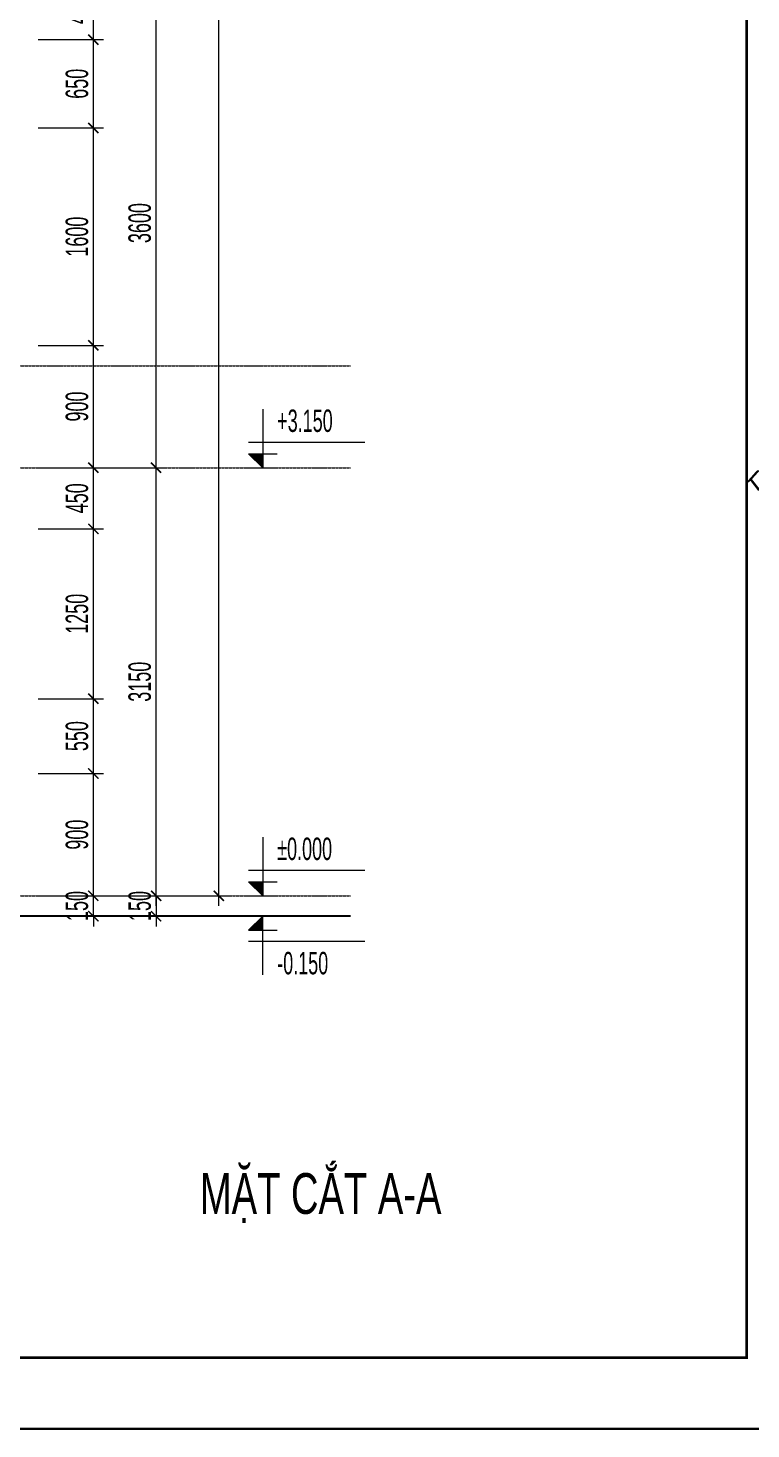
# Model space of a CAD drawing. Header units: millimetres. Extents: x 1336014 to 2939047, y -333549 to -60566.
# Drawn here: x 1485310 to 1490633, y -161916 to -151608 of the extents above; entities that cross this region are included whole.
import ezdxf
from ezdxf.enums import TextEntityAlignment as Align

# ---------------------------------------------------------------- set-up
doc = ezdxf.new("R2010")
doc.units = ezdxf.units.MM
doc.header["$MEASUREMENT"] = 0
doc.linetypes.add('CENTER2', pattern=[1.125, 0.75, -0.125, 0.125, -0.125])
for name, color, linetype, lineweight in [('02.Thay', 145, 'Continuous', 15), ('05.Text', 253, 'Continuous', 18), ('08.Dim', 156, 'Continuous', 15), ('10.truc', 250, 'CENTER2', 20), ('11.Khung bo', 32, 'Continuous', 50), ('12.Khung', 36, 'Continuous', 25), ('DIM', 252, 'Continuous', 20)]:
    doc.layers.add(name, color=color, linetype=linetype, lineweight=lineweight)
doc.layers.add('text', color=7, linetype='Continuous')
doc.layers.add('Tpl_Bound', color=1, linetype='Continuous', plot=False)
doc.styles.add('TT5_Ghi chu 1', font='', dxfattribs={"width": 0.7, "height": 240})
doc.styles.add('TT5_Text Dim', font='hoatbif.shx', dxfattribs={"width": 0.6})
doc.styles.add('VnAvantH', font='')
doc.styles.get('TT5_Ghi chu 1').set_extended_font_data('.VnBlackH')
doc.styles.get('VnAvantH').set_extended_font_data('.VnAvantH')
doc.dimstyles.new('TT5_Dim 1-75', dxfattribs={"dimscale": 75, "dimtxt": 2.2, "dimasz": 1, "dimexe": 1, "dimexo": 0.5, "dimgap": 0.5, "dimtad": 1, "dimdec": 0, "dimzin": 0, "dimdsep": 46, "dimtxsty": 'TT5_Text Dim', "dimblk": 'ARCHTICK', "dimcen": 0, "dimdle": 1, "dimclrd": 256, "dimclre": 256, "dimclrt": 1, "dimadec": 0, "dimazin": 0, "dimtfac": 0.015, "dimtdec": 0, "dimtix": 1, "dimtmove": 2, "dimatfit": 3, "dimldrblk": 'DOT', "dimfxl": 1, "dimtolj": 1, "dimtzin": 0, "dimlwd": -1, "dimlwe": -1, "dimarcsym": 1})

# ---------------------------------------------------------------- blocks, each defined once
blk = doc.blocks.new('_ARCHTICK')
at = {"const_width": 0.15}
blk.add_lwpolyline([(-0.5, -0.5), (0.5, 0.5)], dxfattribs=at)
blk = doc.blocks.new('*D876')
at = {"layer": '08.Dim', "transparency": 16777216}
for p, q in [((1485791, -157993), (1485791, -157918)), ((1485385, -157993), (1485866, -157993)), ((1485791, -158143), (1485791, -157993)), ((1485385, -158143), (1485866, -158143)), ((1485791, -158143), (1485791, -158218))]:
    blk.add_line(p, q, dxfattribs=at)
at = {"layer": 'Defpoints', "color": 0, "transparency": 16777216}
for p in [(1485348, -157993), (1485791, -157993), (1485348, -158143)]:
    blk.add_point(p, dxfattribs=at)
at = {"layer": '08.Dim', "transparency": 16777216, "xscale": 75, "yscale": 75, "zscale": 75}
for p, rotation in [((1485791, -157993), 270), ((1485791, -158143), 90)]:
    blk.add_blockref('_ARCHTICK', p, dxfattribs=dict(at, rotation=rotation))
at = {"layer": '08.Dim', "color": 1, "transparency": 16777216, "insert": (1485671, -158068), "char_height": 165, "attachment_point": 5, "rotation": 90, "style": 'TT5_Text Dim'}
blk.add_mtext('\\A1;150', dxfattribs=at)
blk = doc.blocks.new('_DOT')
blk.add_line((-0.5, 0), (-1, 0))
at = {"const_width": 0.5}
blk.add_lwpolyline([(-0.25, 0, 1), (0.25, 0, 1)], format="xyb", close=True, dxfattribs=at)
blk = doc.blocks.new('*D877')
at = {"layer": '08.Dim', "transparency": 16777216}
for p, q in [((1485385, -157093), (1485866, -157093)), ((1485791, -158068), (1485791, -157018)), ((1485385, -157993), (1485866, -157993))]:
    blk.add_line(p, q, dxfattribs=at)
at = {"layer": 'Defpoints', "color": 0, "transparency": 16777216}
for p in [(1485348, -157093), (1485791, -157093), (1485348, -157993)]:
    blk.add_point(p, dxfattribs=at)
at = {"layer": '08.Dim', "transparency": 16777216, "xscale": 75, "yscale": 75, "zscale": 75}
for p, rotation in [((1485791, -157093), 90), ((1485791, -157993), 270)]:
    blk.add_blockref('_ARCHTICK', p, dxfattribs=dict(at, rotation=rotation))
at = {"layer": '08.Dim', "color": 1, "transparency": 16777216, "insert": (1485671, -157543), "char_height": 165, "attachment_point": 5, "rotation": 90, "style": 'TT5_Text Dim'}
blk.add_mtext('\\A1;900', dxfattribs=at)
blk = doc.blocks.new('*D878')
at = {"layer": '08.Dim', "transparency": 16777216}
for p, q in [((1485791, -157168), (1485791, -156468)), ((1485385, -156543), (1485866, -156543)), ((1485385, -157093), (1485866, -157093))]:
    blk.add_line(p, q, dxfattribs=at)
at = {"layer": 'Defpoints', "color": 0, "transparency": 16777216}
for p in [(1485348, -156543), (1485791, -156543), (1485348, -157093)]:
    blk.add_point(p, dxfattribs=at)
at = {"layer": '08.Dim', "transparency": 16777216, "xscale": 75, "yscale": 75, "zscale": 75}
for p, rotation in [((1485791, -156543), 90), ((1485791, -157093), 270)]:
    blk.add_blockref('_ARCHTICK', p, dxfattribs=dict(at, rotation=rotation))
at = {"layer": '08.Dim', "color": 1, "transparency": 16777216, "insert": (1485671, -156818), "char_height": 165, "attachment_point": 5, "rotation": 90, "style": 'TT5_Text Dim'}
blk.add_mtext('\\A1;550', dxfattribs=at)
blk = doc.blocks.new('*D879')
at = {"layer": '08.Dim', "transparency": 16777216}
for p, q in [((1485791, -156618), (1485791, -155218)), ((1485385, -155293), (1485866, -155293)), ((1485385, -156543), (1485866, -156543))]:
    blk.add_line(p, q, dxfattribs=at)
at = {"layer": 'Defpoints', "color": 0, "transparency": 16777216}
for p in [(1485348, -155293), (1485791, -155293), (1485348, -156543)]:
    blk.add_point(p, dxfattribs=at)
at = {"layer": '08.Dim', "transparency": 16777216, "xscale": 75, "yscale": 75, "zscale": 75}
for p, rotation in [((1485791, -155293), 90), ((1485791, -156543), 270)]:
    blk.add_blockref('_ARCHTICK', p, dxfattribs=dict(at, rotation=rotation))
at = {"layer": '08.Dim', "color": 1, "transparency": 16777216, "insert": (1485671, -155918), "char_height": 165, "attachment_point": 5, "rotation": 90, "style": 'TT5_Text Dim'}
blk.add_mtext('\\A1;1250', dxfattribs=at)
blk = doc.blocks.new('*D880')
at = {"layer": '08.Dim', "transparency": 16777216}
for p, q in [((1485791, -155368), (1485791, -154768)), ((1485385, -154843), (1485866, -154843)), ((1485385, -155293), (1485866, -155293))]:
    blk.add_line(p, q, dxfattribs=at)
at = {"layer": 'Defpoints', "color": 0, "transparency": 16777216}
for p in [(1485348, -154843), (1485791, -154843), (1485348, -155293)]:
    blk.add_point(p, dxfattribs=at)
at = {"layer": '08.Dim', "transparency": 16777216, "xscale": 75, "yscale": 75, "zscale": 75}
for p, rotation in [((1485791, -154843), 90), ((1485791, -155293), 270)]:
    blk.add_blockref('_ARCHTICK', p, dxfattribs=dict(at, rotation=rotation))
at = {"layer": '08.Dim', "color": 1, "transparency": 16777216, "insert": (1485671, -155068), "char_height": 165, "attachment_point": 5, "rotation": 90, "style": 'TT5_Text Dim'}
blk.add_mtext('\\A1;450', dxfattribs=at)
blk = doc.blocks.new('*D881')
at = {"layer": '08.Dim', "transparency": 16777216}
for p, q in [((1485791, -154918), (1485791, -153868)), ((1485385, -153943), (1485866, -153943)), ((1485385, -154843), (1485866, -154843))]:
    blk.add_line(p, q, dxfattribs=at)
at = {"layer": 'Defpoints', "color": 0, "transparency": 16777216}
for p in [(1485348, -153943), (1485791, -153943), (1485348, -154843)]:
    blk.add_point(p, dxfattribs=at)
at = {"layer": '08.Dim', "transparency": 16777216, "xscale": 75, "yscale": 75, "zscale": 75}
for p, rotation in [((1485791, -153943), 90), ((1485791, -154843), 270)]:
    blk.add_blockref('_ARCHTICK', p, dxfattribs=dict(at, rotation=rotation))
at = {"layer": '08.Dim', "color": 1, "transparency": 16777216, "insert": (1485671, -154393), "char_height": 165, "attachment_point": 5, "rotation": 90, "style": 'TT5_Text Dim'}
blk.add_mtext('\\A1;900', dxfattribs=at)
blk = doc.blocks.new('*D882')
at = {"layer": '08.Dim', "transparency": 16777216}
for p, q in [((1485385, -152343), (1485866, -152343)), ((1485791, -154018), (1485791, -152268)), ((1485385, -153943), (1485866, -153943))]:
    blk.add_line(p, q, dxfattribs=at)
at = {"layer": 'Defpoints', "color": 0, "transparency": 16777216}
for p in [(1485348, -152343), (1485791, -152343), (1485348, -153943)]:
    blk.add_point(p, dxfattribs=at)
at = {"layer": '08.Dim', "transparency": 16777216, "xscale": 75, "yscale": 75, "zscale": 75}
for p, rotation in [((1485791, -152343), 90), ((1485791, -153943), 270)]:
    blk.add_blockref('_ARCHTICK', p, dxfattribs=dict(at, rotation=rotation))
at = {"layer": '08.Dim', "color": 1, "transparency": 16777216, "insert": (1485671, -153143), "char_height": 165, "attachment_point": 5, "rotation": 90, "style": 'TT5_Text Dim'}
blk.add_mtext('\\A1;1600', dxfattribs=at)
blk = doc.blocks.new('*D883')
at = {"layer": '08.Dim', "transparency": 16777216}
for p, q in [((1485791, -152418), (1485791, -151618)), ((1485385, -151693), (1485866, -151693)), ((1485385, -152343), (1485866, -152343))]:
    blk.add_line(p, q, dxfattribs=at)
at = {"layer": 'Defpoints', "color": 0, "transparency": 16777216}
for p in [(1485348, -151693), (1485791, -151693), (1485348, -152343)]:
    blk.add_point(p, dxfattribs=at)
at = {"layer": '08.Dim', "transparency": 16777216, "xscale": 75, "yscale": 75, "zscale": 75}
for p, rotation in [((1485791, -151693), 90), ((1485791, -152343), 270)]:
    blk.add_blockref('_ARCHTICK', p, dxfattribs=dict(at, rotation=rotation))
at = {"layer": '08.Dim', "color": 1, "transparency": 16777216, "insert": (1485671, -152018), "char_height": 165, "attachment_point": 5, "rotation": 90, "style": 'TT5_Text Dim'}
blk.add_mtext('\\A1;650', dxfattribs=at)
blk = doc.blocks.new('*D884')
at = {"layer": '08.Dim', "transparency": 16777216}
for p, q in [((1485791, -151768), (1485791, -151168)), ((1485385, -151243), (1485866, -151243)), ((1485385, -151693), (1485866, -151693))]:
    blk.add_line(p, q, dxfattribs=at)
at = {"layer": 'Defpoints', "color": 0, "transparency": 16777216}
for p in [(1485348, -151243), (1485791, -151243), (1485348, -151693)]:
    blk.add_point(p, dxfattribs=at)
at = {"layer": '08.Dim', "transparency": 16777216, "xscale": 75, "yscale": 75, "zscale": 75}
for p, rotation in [((1485791, -151243), 90), ((1485791, -151693), 270)]:
    blk.add_blockref('_ARCHTICK', p, dxfattribs=dict(at, rotation=rotation))
at = {"layer": '08.Dim', "color": 1, "transparency": 16777216, "insert": (1485671, -151468), "char_height": 165, "attachment_point": 5, "rotation": 90, "style": 'TT5_Text Dim'}
blk.add_mtext('\\A1;450', dxfattribs=at)
blk = doc.blocks.new('*D892')
at = {"layer": '08.Dim', "transparency": 16777216}
for p, q in [((1486253, -158068), (1486253, -154768)), ((1485385, -154843), (1486328, -154843)), ((1485385, -157993), (1486328, -157993))]:
    blk.add_line(p, q, dxfattribs=at)
at = {"layer": 'Defpoints', "color": 0, "transparency": 16777216}
for p in [(1485348, -154843), (1486253, -154843), (1485348, -157993)]:
    blk.add_point(p, dxfattribs=at)
at = {"layer": '08.Dim', "transparency": 16777216, "xscale": 75, "yscale": 75, "zscale": 75}
for p, rotation in [((1486253, -154843), 90), ((1486253, -157993), 270)]:
    blk.add_blockref('_ARCHTICK', p, dxfattribs=dict(at, rotation=rotation))
at = {"layer": '08.Dim', "color": 1, "transparency": 16777216, "insert": (1486133, -156418), "char_height": 165, "attachment_point": 5, "rotation": 90, "style": 'TT5_Text Dim'}
blk.add_mtext('\\A1;3150', dxfattribs=at)
blk = doc.blocks.new('*D893')
at = {"layer": '08.Dim', "transparency": 16777216}
for p, q in [((1486253, -157993), (1486253, -157918)), ((1485385, -157993), (1486328, -157993)), ((1486253, -157993), (1486253, -158143)), ((1485385, -158143), (1486328, -158143)), ((1486253, -158143), (1486253, -158218))]:
    blk.add_line(p, q, dxfattribs=at)
at = {"layer": 'Defpoints', "color": 0, "transparency": 16777216}
for p in [(1485348, -157993), (1485348, -158143), (1486253, -158143)]:
    blk.add_point(p, dxfattribs=at)
at = {"layer": '08.Dim', "transparency": 16777216, "xscale": 75, "yscale": 75, "zscale": 75}
for p, rotation in [((1486253, -157993), 270), ((1486253, -158143), 90)]:
    blk.add_blockref('_ARCHTICK', p, dxfattribs=dict(at, rotation=rotation))
at = {"layer": '08.Dim', "color": 1, "transparency": 16777216, "insert": (1486133, -158068), "char_height": 165, "attachment_point": 5, "rotation": 90, "style": 'TT5_Text Dim'}
blk.add_mtext('\\A1;150', dxfattribs=at)
blk = doc.blocks.new('*D894')
at = {"layer": '08.Dim', "transparency": 16777216}
for p, q in [((1486253, -154918), (1486253, -151168)), ((1485385, -151243), (1486328, -151243)), ((1485385, -154843), (1486328, -154843))]:
    blk.add_line(p, q, dxfattribs=at)
at = {"layer": 'Defpoints', "color": 0, "transparency": 16777216}
for p in [(1485348, -151243), (1486253, -151243), (1485348, -154843)]:
    blk.add_point(p, dxfattribs=at)
at = {"layer": '08.Dim', "transparency": 16777216, "xscale": 75, "yscale": 75, "zscale": 75}
for p, rotation in [((1486253, -151243), 90), ((1486253, -154843), 270)]:
    blk.add_blockref('_ARCHTICK', p, dxfattribs=dict(at, rotation=rotation))
at = {"layer": '08.Dim', "color": 1, "transparency": 16777216, "insert": (1486133, -153043), "char_height": 165, "attachment_point": 5, "rotation": 90, "style": 'TT5_Text Dim'}
blk.add_mtext('\\A1;3600', dxfattribs=at)
blk = doc.blocks.new('*D897')
at = {"layer": '08.Dim', "transparency": 16777216}
for p, q in [((1486715, -158068), (1486715, -143968)), ((1485385, -144043), (1486790, -144043)), ((1485385, -157993), (1486790, -157993))]:
    blk.add_line(p, q, dxfattribs=at)
at = {"layer": 'Defpoints', "color": 0, "transparency": 16777216}
for p in [(1485348, -144043), (1486715, -144043), (1485348, -157993)]:
    blk.add_point(p, dxfattribs=at)
at = {"layer": '08.Dim', "transparency": 16777216, "xscale": 75, "yscale": 75, "zscale": 75}
for p, rotation in [((1486715, -144043), 90), ((1486715, -157993), 270)]:
    blk.add_blockref('_ARCHTICK', p, dxfattribs=dict(at, rotation=rotation))
at = {"layer": '08.Dim', "color": 1, "transparency": 16777216, "insert": (1486595, -151018), "char_height": 165, "attachment_point": 5, "rotation": 90, "style": 'TT5_Text Dim'}
blk.add_mtext('\\A1;13950', dxfattribs=at)
blk = doc.blocks.new('100')
at = {"layer": '11.Khung bo', "const_width": 26.7}
blk.add_lwpolyline([(1860913, -945240), (1860913, -916940), (1896063, -916940), (1896063, -945240)], close=True, dxfattribs=at)
blk.add_lwpolyline([(1860913, -945240), (1860913, -916940), (1896063, -916940), (1896063, -945240)], close=True, dxfattribs=at)
blk.add_lwpolyline([(1860913, -945240), (1860913, -916940), (1896063, -916940), (1896063, -945240)], close=True, dxfattribs=at)
at = {"layer": '12.Khung'}
blk.add_lwpolyline([(1901579, -945940), (1901579, -916240), (1859580, -916240), (1859580, -945940)], close=True, dxfattribs=at)
blk.add_lwpolyline([(1901579, -945940), (1901579, -916240), (1859580, -916240), (1859580, -945940)], close=True, dxfattribs=at)
blk.add_lwpolyline([(1901579, -945940), (1901579, -916240), (1859580, -916240), (1859580, -945940)], close=True, dxfattribs=at)
at = {"layer": '05.Text', "style": 'VnAvantH'}
blk.add_text('KTS.lª thÕ trinh', height=198, dxfattribs=at).set_placement((1898428, -936733), align=Align.RIGHT)
blk = doc.blocks.new('A$C4E7C6F34')
at = {"layer": 'DIM'}
blk.add_hatch(color=256, dxfattribs=at).paths.add_polyline_path([(-38, 0), (-38, 138), (-178, 138)])
for p, q in [((-38, 576), (-38, 0)), ((964, 248), (-178, 248)), ((-178, 138), (101, 138)), ((-178, 138), (-38, 0)), ((-178, 0), (101, 0))]:
    blk.add_line(p, q, dxfattribs=at)
at = {"layer": 'text', "style": 'TT5_Text Dim', "flags": 8}
blk.add_attdef('%%P0.000', text='', height=220, dxfattribs=at).set_placement((102, 461), align=Align.MIDDLE_LEFT)

msp = doc.modelspace()

# ---------------------------------------------------------------- linework, layer by layer
at = {"layer": '02.Thay', "ltscale": 0.1, "const_width": 15}
msp.add_lwpolyline([(1466594.8, -158142.3), (1475916.3, -158142.3), (1475916.3, -157992.8), (1485197.5, -157993.3), (1485197.5, -158142.3), (1487684.6, -158142.3)], dxfattribs=at)
at = {"layer": '10.truc'}
for p, q in [((1466594.8, -154092.8), (1487684.4, -154092.8)), ((1466594.8, -154843.2), (1487684.4, -154843.2)), ((1466594.8, -157993.3), (1487684.6, -157993.3)), ((1466594.8, -158142.3), (1487684.6, -158142.3))]:
    msp.add_line(p, q, dxfattribs=at)
at = {"layer": 'Tpl_Bound', "color": 1}
msp.add_lwpolyline([(1463238.3, -161916.3), (1463238.3, -139641.5), (1494738, -139641.5), (1494738, -161916.3)], close=True, dxfattribs=at)

# ---------------------------------------------------------------- block references
at = {"layer": '05.Text', "xscale": 0.75, "yscale": 0.75, "zscale": 0.75}
msp.add_blockref('100', (68553.5, 547538.6), dxfattribs=at)
at = {"layer": '08.Dim'}
ref = msp.add_blockref('A$C4E7C6F34', (1487067.9, -154843.2), dxfattribs=dict(at, xscale=0.7499999999999988, yscale=0.7499999999999988, zscale=0.7499999999999988))
ref.add_attrib('%%P0.000', '+3.150', dxfattribs={"layer": 'text', "height": 165, "style": 'TT5_Text Dim', "width": 0.6, "flags": 8}).set_placement((1487144.7, -154497.2), align=Align.MIDDLE_LEFT)
ref = msp.add_blockref('A$C4E7C6F34', (1487067.9, -157993.3), dxfattribs=dict(at, xscale=0.7499999999999988, yscale=0.7499999999999988, zscale=0.7499999999999988))
ref.add_attrib('%%P0.000', '%%p0.000', dxfattribs={"layer": 'text', "height": 165, "style": 'TT5_Text Dim', "width": 0.6, "flags": 8}).set_placement((1487144.7, -157647.3), align=Align.MIDDLE_LEFT)
ref = msp.add_blockref('A$C4E7C6F34', (1487067.9, -158142.3), dxfattribs=dict(at, xscale=-0.7499999999999988, yscale=0.7499999999999988, zscale=0.7499999999999988, rotation=180))
ref.add_attrib('%%P0.000', '-0.150', dxfattribs={"layer": 'text', "height": 165, "style": 'TT5_Text Dim', "width": 0.6, "flags": 8}).set_placement((1487144.7, -158488.3), align=Align.MIDDLE_LEFT)

# ---------------------------------------------------------------- texts
at = {"layer": '05.Text', "style": 'TT5_Ghi chu 1', "width": 0.7}
msp.add_text('mÆt c¾t a-a', height=300, dxfattribs=at).set_placement((1486575.3, -160333.8))

# ---------------------------------------------------------------- dimensions: what is measured, and where the dimension line sits
at = {"layer": '08.Dim'}
for base, p1, p2, picture, middle in [((1486714.6, -144043), (1485347.6, -157993.3), (1485347.6, -144043), '*D897', (1486594.6, -151018.1)), ((1485790.6, -151243.3), (1485347.6, -151692.9), (1485347.6, -151243.3), '*D884', (1485670.6, -151468.1)), ((1486252.6, -151243.3), (1485347.6, -154843.2), (1485347.6, -151243.3), '*D894', (1486132.6, -153043.3)), ((1485790.6, -151692.9), (1485347.6, -152343.1), (1485347.6, -151692.9), '*D883', (1485670.6, -152018)), ((1485790.6, -152343.1), (1485347.6, -153943.1), (1485347.6, -152343.1), '*D882', (1485670.6, -153143.1)), ((1485790.6, -153943.1), (1485347.6, -154842.8), (1485347.6, -153943.1), '*D881', (1485670.6, -154393)), ((1485790.6, -154842.8), (1485347.6, -155292.8), (1485347.6, -154842.8), '*D880', (1485670.6, -155067.8)), ((1486252.6, -154843.2), (1485347.6, -157993.3), (1485347.6, -154843.2), '*D892', (1486132.6, -156418.2)), ((1485790.6, -155292.8), (1485347.6, -156542.8), (1485347.6, -155292.8), '*D879', (1485670.6, -155917.8)), ((1485790.6, -156542.8), (1485347.6, -157092.8), (1485347.6, -156542.8), '*D878', (1485670.6, -156817.8)), ((1485790.6129, -157092.7954), (1485347.6129, -157993.2597), (1485347.6129, -157092.7954), '*D877', (1485670.6129, -157543.0276)), ((1485790.6, -157993.3), (1485347.6, -158143.3), (1485347.6, -157993.3), '*D876', (1485670.6, -158068.3)), ((1486252.6, -158143.3), (1485347.6, -157993.3), (1485347.6, -158143.3), '*D893', (1486132.6, -158068.3))]:
    dim = msp.add_linear_dim(base=base, p1=p1, p2=p2, angle=90, dimstyle='TT5_Dim 1-75', dxfattribs=at)
    dim.commit()
    dim.dimension.update_dxf_attribs({"geometry": picture, "text_midpoint": middle})

doc.saveas('drawing.dxf')
